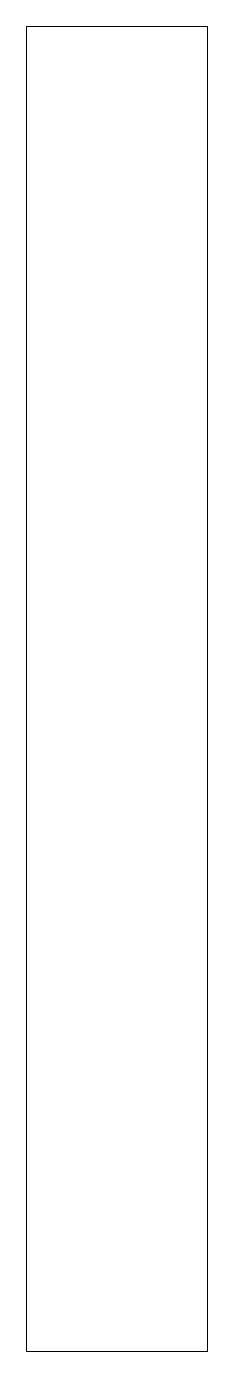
# Paper-space layout '_右视' of a CAD drawing. Header units: millimetres. Extents: x -3 to 0, y -11 to 11.
import ezdxf

# ---------------------------------------------------------------- set-up
doc = ezdxf.new("R2010")
doc.units = ezdxf.units.MM

psp = doc.layouts.new('_右视')

# ---------------------------------------------------------------- linework, layer by layer
at = {"color": 7, "linetype": 'Continuous', "lineweight": 15}
for p, q in [((0, 11), (-3, 11)), ((-3, -11), (-3, 11)), ((0, -11), (0, 11)), ((-3, -11), (0, -11))]:
    psp.add_line(p, q, dxfattribs=at)

doc.saveas('drawing.dxf')
